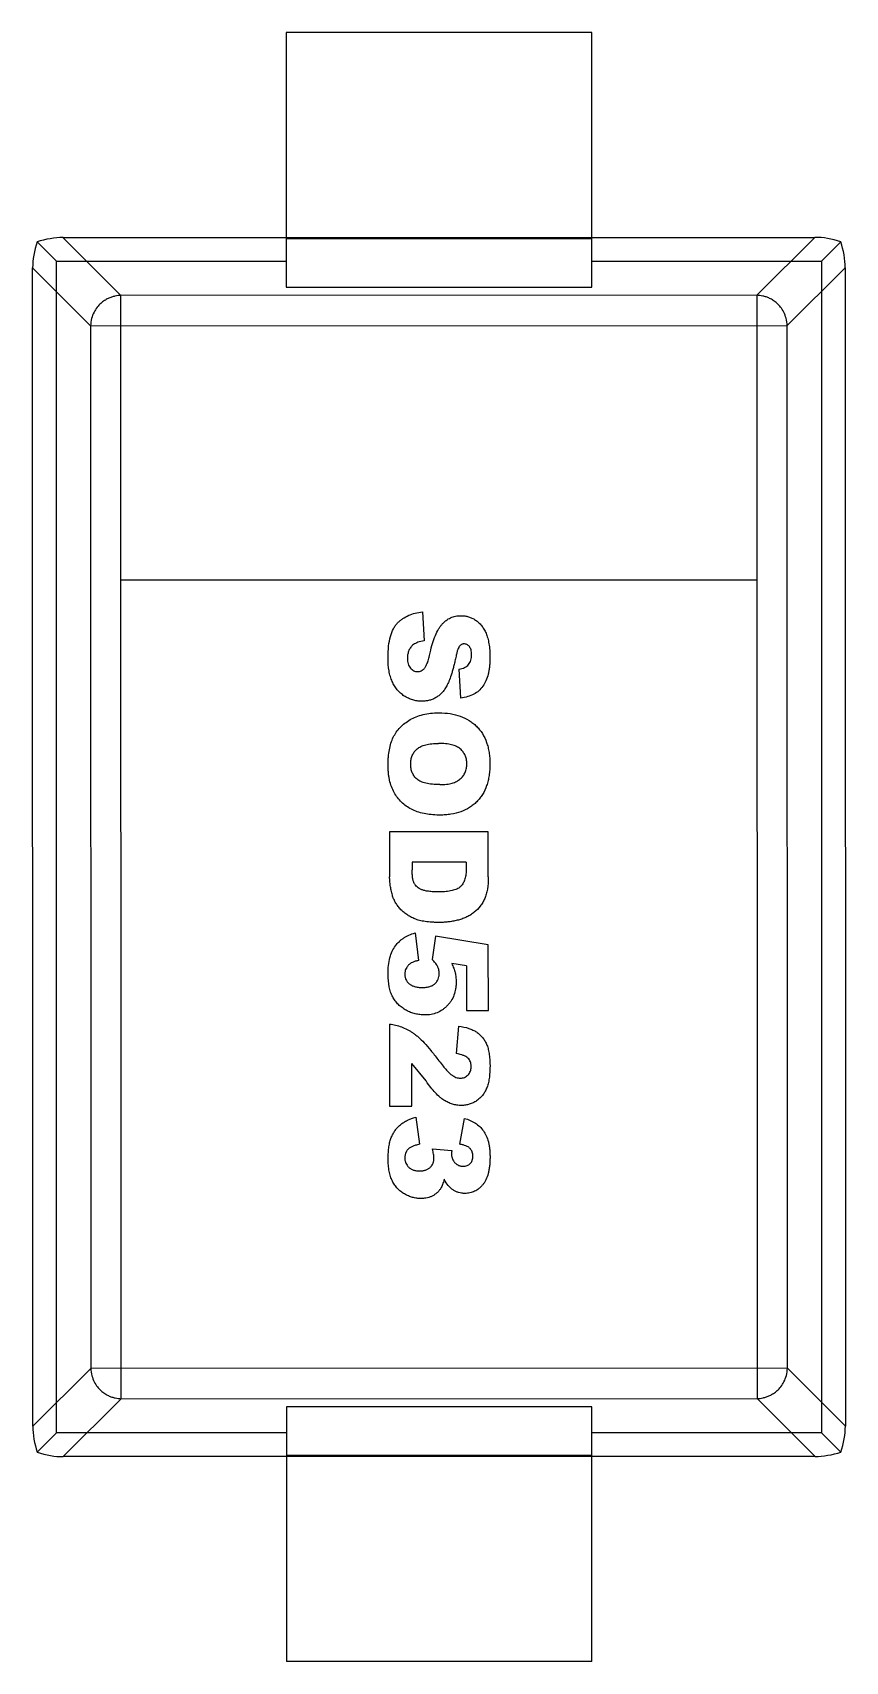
# Model space of a CAD drawing. Header units: inches. Extents: x -29 to 164, y -51 to 83.
# Drawn here: x 43.845 to 44.643, y 17.355 to 18.955 of the extents above; entities that cross this region are included whole.
import ezdxf

# ---------------------------------------------------------------- set-up
doc = ezdxf.new("R2010")
doc.units = ezdxf.units.IN
doc.header["$LTSCALE"] = 1.21
doc.header["$MEASUREMENT"] = 0
doc.layers.get('0').update_dxf_attribs({"linetype": 'CONTINUOUS'})

msp = doc.modelspace()

# ---------------------------------------------------------------- linework, layer by layer
at = {"color": 6, "linetype": 'Continuous'}
for p, q in [((44.3939, 18.9553), (44.0939, 18.9552)), ((44.0939, 18.9552), (44.0939, 18.7052)), ((44.3939, 18.7053), (44.3939, 18.9553)), ((43.8749, 18.7539), (44.6129, 18.7541)), ((43.9319, 18.697), (43.8749, 18.7539)), ((44.3939, 18.7528), (44.0939, 18.7528)), ((44.6129, 18.7541), (44.556, 18.6972)), ((43.8495, 18.7496), (43.8685, 18.7306)), ((44.6383, 18.7498), (44.6194, 18.7308)), ((43.8451, 18.7242), (43.9021, 18.6672)), ((43.8454, 17.5862), (43.8451, 18.7242)), ((43.8685, 18.7306), (44.0939, 18.7307)), ((43.8687, 17.5797), (43.8685, 18.7306)), ((44.3939, 18.7307), (44.6194, 18.7308)), ((44.5858, 18.6674), (44.6427, 18.7243)), ((44.6194, 18.7308), (44.6196, 17.5799)), ((44.6427, 18.7243), (44.6429, 17.5863)), ((44.0939, 18.7052), (44.3939, 18.7053)), ((44.556, 18.6972), (43.9319, 18.697)), ((43.9321, 17.6431), (43.9319, 18.697)), ((44.556, 18.6972), (44.5562, 17.6432)), ((43.9021, 18.6672), (44.5858, 18.6674)), ((43.9021, 18.6672), (43.9023, 17.6431)), ((44.586, 17.6433), (44.5858, 18.6674)), ((44.556, 18.4174), (43.9319, 18.4173)), ((44.2277, 18.3862), (44.2294, 18.3577)), ((44.2635, 18.3298), (44.2652, 18.3016)), ((44.2924, 18.1703), (44.1956, 18.1702)), ((44.1956, 18.1702), (44.1956, 18.1258)), ((44.2924, 18.1258), (44.2924, 18.1703)), ((44.2707, 18.1402), (44.2177, 18.1402)), ((44.2177, 18.1402), (44.2177, 18.1329)), ((44.2208, 18.0709), (44.2238, 18.0436)), ((44.2406, 18.0675), (44.2373, 18.0446)), ((44.2924, 18.0591), (44.2406, 18.0675)), ((44.2925, 17.9948), (44.2924, 18.0591)), ((44.2711, 18.0385), (44.2566, 18.0407)), ((44.2711, 18.0385), (44.2711, 17.9948)), ((44.2711, 17.9948), (44.2925, 17.9948)), ((44.1956, 17.9813), (44.1956, 17.9006)), ((44.2631, 17.9793), (44.2609, 17.9523)), ((44.2175, 17.9007), (44.2175, 17.9427)), ((44.2313, 17.9254), (44.2175, 17.9427)), ((44.1956, 17.9006), (44.2175, 17.9007)), ((44.2212, 17.89), (44.2248, 17.8632)), ((44.2645, 17.8632), (44.269, 17.8886)), ((44.2375, 17.8586), (44.2567, 17.8572)), ((43.9023, 17.6431), (43.8454, 17.5862)), ((44.586, 17.6433), (43.9023, 17.6431)), ((43.9321, 17.6133), (43.9321, 17.6431)), ((44.5562, 17.6432), (44.5562, 17.6135)), ((44.6429, 17.5863), (44.586, 17.6433)), ((43.8752, 17.5564), (43.9321, 17.6133)), ((43.9321, 17.6133), (44.5562, 17.6135)), ((44.3942, 17.6053), (44.0942, 17.6052)), ((44.0942, 17.6052), (44.0942, 17.3552)), ((44.3942, 17.3553), (44.3942, 17.6053)), ((44.5562, 17.6135), (44.6132, 17.5566)), ((43.8497, 17.5607), (43.8687, 17.5797)), ((44.0942, 17.5798), (43.8687, 17.5797)), ((44.6196, 17.5799), (44.3942, 17.5798)), ((44.6196, 17.5799), (44.6386, 17.5609)), ((44.6132, 17.5566), (43.8752, 17.5564)), ((44.0942, 17.5577), (44.3942, 17.5577)), ((44.3942, 17.3553), (44.0942, 17.3552))]:
    msp.add_line(p, q, dxfattribs=at)
for centre, major_axis, start_param, end_param in [((43.8603, 18.7388), (0.0335, 0.0078), 1.029162, 1.807134), ((44.6276, 18.739), (0.0335, -0.0078), 1.334459, 2.11243), ((43.8603, 18.7388), (0.0078, 0.0335), 1.334459, 2.11243), ((44.6276, 18.739), (-0.0078, 0.0335), -2.11243, -1.334458), ((43.8605, 17.5715), (-0.0078, 0.0335), 1.029162, 1.807134), ((44.6278, 17.5717), (0.0078, 0.0335), -1.807134, -1.029162), ((43.8605, 17.5715), (0.0335, -0.0078), -1.807134, -1.029162), ((44.6278, 17.5717), (0.0335, 0.0078), -2.11243, -1.334459)]:
    msp.add_ellipse(centre, major_axis=major_axis, ratio=0.387063, start_param=start_param, end_param=end_param, dxfattribs=at)
for points, knots in [([(43.9319, 18.697), (43.9309, 18.697), (43.9289, 18.6969), (43.9258, 18.6964), (43.9226, 18.6955), (43.9191, 18.6941), (43.9155, 18.692), (43.9119, 18.6892), (43.9083, 18.6854), (43.9051, 18.6804), (43.9028, 18.6743), (43.9021, 18.6697), (43.9021, 18.6672)], [0, 0, 0, 0, 0.061777, 0.12816, 0.200115, 0.279309, 0.36755, 0.4665, 0.577707, 0.702744, 0.843032, 1, 1, 1, 1]), ([(44.5858, 18.6674), (44.5857, 18.6698), (44.5851, 18.6744), (44.5827, 18.6806), (44.5795, 18.6855), (44.576, 18.6893), (44.5723, 18.6922), (44.5687, 18.6942), (44.5653, 18.6956), (44.562, 18.6965), (44.5589, 18.697), (44.5569, 18.6971), (44.556, 18.6972)], [0, 0, 0, 0, 0.156967, 0.297255, 0.422292, 0.533499, 0.632449, 0.720691, 0.799885, 0.871841, 0.938224, 1, 1, 1, 1]), ([(44.194, 18.3412), (44.194, 18.3453), (44.1944, 18.3529), (44.1962, 18.3624), (44.1986, 18.3687), (44.2012, 18.3729), (44.2034, 18.3755), (44.2059, 18.3777), (44.2094, 18.3803), (44.2142, 18.383), (44.2206, 18.3852), (44.2252, 18.3859), (44.2277, 18.3862)], [0, 0, 0, 0, 0.124682, 0.249364, 0.374046, 0.436387, 0.498728, 0.561387, 0.624046, 0.749364, 0.874682, 1, 1, 1, 1]), ([(44.2354, 18.3461), (44.2368, 18.3526), (44.2394, 18.361), (44.243, 18.3684), (44.2453, 18.3719), (44.2471, 18.3742), (44.249, 18.3761), (44.2516, 18.3784), (44.2553, 18.3806), (44.2594, 18.3819), (44.2629, 18.3824), (44.2654, 18.3825), (44.2676, 18.3824), (44.27, 18.3822), (44.273, 18.3815), (44.2764, 18.3802), (44.2798, 18.3783), (44.2829, 18.3758), (44.2857, 18.3729), (44.2882, 18.3693), (44.2903, 18.3653), (44.2919, 18.3606), (44.2929, 18.356), (44.2935, 18.3519), (44.2938, 18.3486), (44.2939, 18.3457), (44.294, 18.3433), (44.294, 18.3413), (44.294, 18.3392), (44.2939, 18.3362), (44.2936, 18.3327), (44.2931, 18.3287), (44.2921, 18.3238), (44.2903, 18.3184), (44.2873, 18.313), (44.2833, 18.3086), (44.2767, 18.3041), (44.2702, 18.3022), (44.2652, 18.3016)], [0, 0, 0, 0, 0.089316, 0.133974, 0.156303, 0.178632, 0.200834, 0.223036, 0.267439, 0.311843, 0.334045, 0.356247, 0.370858, 0.38547, 0.414693, 0.443916, 0.473139, 0.502463, 0.531787, 0.561111, 0.590435, 0.620035, 0.649636, 0.664436, 0.679236, 0.694036, 0.701436, 0.708836, 0.717944, 0.727052, 0.745268, 0.763483, 0.781699, 0.81813, 0.854562, 0.890921, 0.927281, 1, 1, 1, 1]), ([(44.2635, 18.3298), (44.2657, 18.3302), (44.2695, 18.3313), (44.2727, 18.3338), (44.2744, 18.3364), (44.2754, 18.3387), (44.2758, 18.3409), (44.276, 18.3428), (44.276, 18.3443), (44.276, 18.3456), (44.2759, 18.3472), (44.2755, 18.349), (44.2748, 18.3507), (44.2739, 18.3522), (44.2727, 18.3533), (44.2714, 18.3542), (44.27, 18.3547), (44.2686, 18.3548), (44.2673, 18.3547), (44.2662, 18.3543), (44.2654, 18.3537), (44.2648, 18.3532), (44.2643, 18.3527), (44.2638, 18.3521), (44.2632, 18.351), (44.2625, 18.3492), (44.2617, 18.3469), (44.2612, 18.3446), (44.2607, 18.3425), (44.2602, 18.3402), (44.2595, 18.3371), (44.2587, 18.3335), (44.2576, 18.3295), (44.2562, 18.3246), (44.2547, 18.3204), (44.2533, 18.3169), (44.2522, 18.3146), (44.2511, 18.3126), (44.2495, 18.31), (44.2474, 18.3072), (44.2446, 18.3044), (44.2415, 18.3022), (44.2382, 18.3005), (44.2347, 18.2993), (44.231, 18.2986), (44.2277, 18.2984), (44.2248, 18.2985), (44.2218, 18.2988), (44.2182, 18.2996), (44.214, 18.3012), (44.2099, 18.3035), (44.2062, 18.3063), (44.203, 18.3096), (44.2002, 18.3135), (44.198, 18.3178), (44.1962, 18.3227), (44.1945, 18.3301), (44.194, 18.3365), (44.194, 18.3412)], [0, 0, 0, 0, 0.034159, 0.068318, 0.085397, 0.102476, 0.119556, 0.128095, 0.136635, 0.14373, 0.150824, 0.165013, 0.179202, 0.193391, 0.20758, 0.221769, 0.235958, 0.250147, 0.260467, 0.270786, 0.281105, 0.286265, 0.291425, 0.296566, 0.301707, 0.31199, 0.322273, 0.327414, 0.332555, 0.338931, 0.345307, 0.358059, 0.370811, 0.383562, 0.409066, 0.421818, 0.43457, 0.447437, 0.460304, 0.486039, 0.511774, 0.537509, 0.562961, 0.588412, 0.613864, 0.639316, 0.654214, 0.669113, 0.69891, 0.728707, 0.758504, 0.788559, 0.818613, 0.848668, 0.878723, 0.909042, 0.939361, 1, 1, 1, 1]), ([(44.2294, 18.3577), (44.2271, 18.3574), (44.2241, 18.3567), (44.2209, 18.3553), (44.2184, 18.3538), (44.2162, 18.3515), (44.2144, 18.3485), (44.2135, 18.3455), (44.2131, 18.3429), (44.213, 18.341), (44.2131, 18.3392), (44.2133, 18.3373), (44.2137, 18.3351), (44.2147, 18.3328), (44.216, 18.3309), (44.2176, 18.3294), (44.2192, 18.3283), (44.221, 18.3277), (44.223, 18.3275), (44.2249, 18.3277), (44.2266, 18.3283), (44.228, 18.3291), (44.229, 18.33), (44.2298, 18.3308), (44.2305, 18.3317), (44.2314, 18.3333), (44.2326, 18.336), (44.234, 18.3404), (44.2349, 18.3441), (44.2354, 18.3461)], [0, 0, 0, 0, 0.068143, 0.102214, 0.136286, 0.192542, 0.248798, 0.305055, 0.333183, 0.361311, 0.38217, 0.403029, 0.444747, 0.486465, 0.528184, 0.569236, 0.610289, 0.651342, 0.692395, 0.731445, 0.770495, 0.809545, 0.82907, 0.848595, 0.867521, 0.886446, 0.924298, 0.962149, 1, 1, 1, 1]), ([(44.2707, 18.1402), (44.2707, 18.139), (44.2707, 18.1371), (44.2707, 18.1347), (44.2707, 18.1324), (44.2706, 18.13), (44.2702, 18.1265), (44.2693, 18.1227), (44.2678, 18.1195), (44.2663, 18.1174), (44.265, 18.1161), (44.2634, 18.1149), (44.2609, 18.1136), (44.2578, 18.1125), (44.2541, 18.1118), (44.251, 18.1114), (44.2482, 18.1112), (44.2458, 18.1112), (44.244, 18.1112), (44.2424, 18.1112), (44.2406, 18.1112), (44.2384, 18.1113), (44.236, 18.1114), (44.233, 18.1118), (44.2305, 18.1122), (44.2284, 18.1128), (44.227, 18.1133), (44.2258, 18.1139), (44.2242, 18.1148), (44.2226, 18.116), (44.2212, 18.1174), (44.2203, 18.1186), (44.2197, 18.1196), (44.2192, 18.1206), (44.2187, 18.1223), (44.2181, 18.1248), (44.2178, 18.1285), (44.2177, 18.1314), (44.2177, 18.1329)], [0, 0, 0, 0, 0.034117, 0.051176, 0.068234, 0.095159, 0.122084, 0.175933, 0.229783, 0.256708, 0.283633, 0.310557, 0.337482, 0.391332, 0.418256, 0.445181, 0.472106, 0.485568, 0.499031, 0.509276, 0.519521, 0.54001, 0.5605, 0.58099, 0.62197, 0.64246, 0.66295, 0.683908, 0.704866, 0.746782, 0.788698, 0.809656, 0.830614, 0.851788, 0.872961, 0.915307, 0.957654, 1, 1, 1, 1]), ([(44.2924, 18.1258), (44.2924, 18.1214), (44.292, 18.1155), (44.2905, 18.1088), (44.289, 18.1045), (44.287, 18.1006), (44.2838, 18.0959), (44.2798, 18.0919), (44.2752, 18.0886), (44.2715, 18.0865), (44.2674, 18.0848), (44.2631, 18.0835), (44.2586, 18.0824), (44.254, 18.0817), (44.2501, 18.0813), (44.2468, 18.0812), (44.2439, 18.0811), (44.2406, 18.0812), (44.2358, 18.0814), (44.2304, 18.0819), (44.2258, 18.0829), (44.2225, 18.0838), (44.2202, 18.0847), (44.2182, 18.0856), (44.2155, 18.087), (44.2123, 18.0888), (44.2089, 18.0914), (44.2059, 18.0944), (44.2032, 18.0977), (44.2011, 18.101), (44.1997, 18.1038), (44.1988, 18.1061), (44.1982, 18.1082), (44.1976, 18.1104), (44.1969, 18.1135), (44.1962, 18.1173), (44.1957, 18.1217), (44.1956, 18.1244), (44.1956, 18.1258)], [0, 0, 0, 0, 0.044753, 0.067129, 0.089506, 0.111754, 0.134001, 0.178497, 0.20114, 0.223784, 0.246427, 0.269071, 0.291945, 0.31482, 0.337695, 0.349132, 0.36057, 0.378623, 0.396676, 0.432782, 0.468888, 0.486942, 0.504995, 0.523222, 0.54145, 0.577904, 0.614359, 0.650814, 0.687548, 0.724282, 0.761016, 0.779383, 0.79775, 0.823032, 0.848313, 0.898875, 0.949438, 1, 1, 1, 1]), ([(44.1941, 18.03), (44.1941, 18.0332), (44.1943, 18.0392), (44.1957, 18.0467), (44.198, 18.053), (44.2011, 18.0583), (44.2044, 18.0619), (44.2072, 18.0644), (44.2094, 18.0659), (44.2118, 18.0674), (44.2154, 18.0691), (44.2185, 18.0702), (44.2208, 18.0709)], [0, 0, 0, 0, 0.126274, 0.252548, 0.378822, 0.505096, 0.629738, 0.692059, 0.75438, 0.815785, 0.87719, 1, 1, 1, 1]), ([(44.2566, 18.0407), (44.2573, 18.0392), (44.2586, 18.0362), (44.2599, 18.0317), (44.2606, 18.0281), (44.2608, 18.0252), (44.2609, 18.0225), (44.2608, 18.0194), (44.2602, 18.0149), (44.2589, 18.0097), (44.2566, 18.005), (44.2542, 18.0016), (44.2521, 17.9993), (44.2498, 17.9971), (44.2466, 17.9947), (44.2422, 17.9923), (44.2373, 17.9909), (44.2332, 17.9903), (44.2302, 17.9902), (44.2276, 17.9903), (44.2245, 17.9906), (44.2207, 17.9913), (44.2169, 17.9925), (44.214, 17.9937), (44.2118, 17.9948), (44.2097, 17.9961), (44.2071, 17.9979), (44.2041, 18.0004), (44.2011, 18.004), (44.1985, 18.008), (44.1965, 18.0126), (44.1946, 18.0195), (44.1941, 18.0256), (44.1941, 18.03)], [0, 0, 0, 0, 0.031, 0.062001, 0.093651, 0.109476, 0.125301, 0.151853, 0.178404, 0.231506, 0.284608, 0.31116, 0.337711, 0.364262, 0.390813, 0.443915, 0.497018, 0.523569, 0.55012, 0.568783, 0.587445, 0.624771, 0.662097, 0.680759, 0.699422, 0.718335, 0.737248, 0.775073, 0.812899, 0.850725, 0.888043, 0.925362, 1, 1, 1, 1]), ([(44.2238, 18.0436), (44.2227, 18.0435), (44.2207, 18.043), (44.218, 18.042), (44.2161, 18.0409), (44.2147, 18.0399), (44.2138, 18.039), (44.213, 18.038), (44.2121, 18.0367), (44.2112, 18.035), (44.2107, 18.0331), (44.2105, 18.0315), (44.2104, 18.0302), (44.2105, 18.0289), (44.2107, 18.0276), (44.211, 18.0263), (44.2116, 18.0247), (44.2125, 18.0232), (44.2137, 18.0219), (44.2147, 18.0209), (44.2158, 18.0201), (44.2175, 18.0191), (44.2194, 18.0183), (44.2217, 18.0178), (44.2235, 18.0175), (44.2251, 18.0173), (44.2264, 18.0173), (44.2275, 18.0173), (44.2286, 18.0173), (44.2299, 18.0173), (44.2316, 18.0175), (44.2334, 18.0178), (44.2356, 18.0183), (44.2375, 18.0191), (44.2391, 18.0201), (44.2402, 18.021), (44.2412, 18.022), (44.2423, 18.0234), (44.2433, 18.0253), (44.244, 18.0275), (44.2442, 18.0294), (44.2443, 18.0308), (44.2442, 18.0319), (44.2441, 18.0332), (44.2438, 18.0348), (44.2433, 18.0364), (44.2428, 18.0376), (44.2424, 18.0385), (44.2419, 18.0392), (44.2413, 18.0402), (44.24, 18.0419), (44.2385, 18.0435), (44.2373, 18.0446)], [0, 0, 0, 0, 0.031603, 0.063205, 0.094808, 0.11061, 0.126411, 0.14242, 0.158428, 0.190445, 0.222462, 0.238471, 0.25448, 0.272643, 0.290807, 0.30897, 0.327134, 0.363461, 0.381625, 0.399788, 0.417952, 0.436115, 0.472442, 0.490606, 0.50877, 0.526933, 0.536015, 0.545097, 0.554179, 0.56326, 0.581424, 0.599588, 0.617751, 0.654078, 0.672242, 0.690405, 0.708569, 0.726733, 0.76306, 0.799387, 0.81755, 0.835714, 0.84735, 0.858986, 0.882258, 0.90553, 0.917166, 0.928802, 0.937702, 0.946602, 0.964401, 1, 1, 1, 1]), ([(44.1956, 17.9813), (44.1976, 17.9811), (44.2015, 17.9804), (44.2072, 17.9787), (44.2118, 17.9766), (44.2154, 17.9746), (44.218, 17.973), (44.2207, 17.9711), (44.2245, 17.9679), (44.2295, 17.9631), (44.2359, 17.9557), (44.2405, 17.9498), (44.2429, 17.9466)], [0, 0, 0, 0, 0.125, 0.25, 0.375, 0.4375, 0.5, 0.5625, 0.625, 0.75, 0.875, 1, 1, 1, 1]), ([(44.2631, 17.9793), (44.2669, 17.9788), (44.2719, 17.9777), (44.2774, 17.9755), (44.2809, 17.9736), (44.2839, 17.9713), (44.2866, 17.9685), (44.2884, 17.9658), (44.2898, 17.9635), (44.2907, 17.9616), (44.2915, 17.9596), (44.2924, 17.9567), (44.2931, 17.9534), (44.2936, 17.9497), (44.2939, 17.9468), (44.294, 17.9442), (44.2941, 17.942), (44.2941, 17.9403), (44.2941, 17.9386), (44.294, 17.9363), (44.2939, 17.9336), (44.2936, 17.9306), (44.2932, 17.9268), (44.2923, 17.9225), (44.2911, 17.9189), (44.29, 17.9163), (44.2887, 17.9139), (44.2868, 17.9112), (44.2841, 17.9083), (44.2809, 17.9058), (44.2775, 17.9038), (44.2738, 17.9024), (44.27, 17.9016), (44.2658, 17.9013), (44.2615, 17.9016), (44.2572, 17.9025), (44.2537, 17.9039), (44.251, 17.9053), (44.2489, 17.9065), (44.2469, 17.9079), (44.2441, 17.9102), (44.2405, 17.9136), (44.236, 17.9189), (44.2329, 17.9231), (44.2313, 17.9254)], [0, 0, 0, 0, 0.060014, 0.090021, 0.120028, 0.149921, 0.179814, 0.209708, 0.224654, 0.239601, 0.254633, 0.269665, 0.299728, 0.31476, 0.329792, 0.344824, 0.35234, 0.359856, 0.367748, 0.37564, 0.391423, 0.407207, 0.42299, 0.454557, 0.486124, 0.501675, 0.517227, 0.548329, 0.579431, 0.610534, 0.641636, 0.672738, 0.703841, 0.734943, 0.768215, 0.801487, 0.83476, 0.851396, 0.868032, 0.884528, 0.901024, 0.934016, 0.967008, 1, 1, 1, 1]), ([(44.2429, 17.9466), (44.2444, 17.9446), (44.2471, 17.941), (44.2507, 17.9367), (44.2533, 17.934), (44.2551, 17.9324), (44.2563, 17.9314), (44.2574, 17.9307), (44.2589, 17.9298), (44.2607, 17.9289), (44.2629, 17.9283), (44.265, 17.9281), (44.2671, 17.9283), (44.2691, 17.9289), (44.2709, 17.9299), (44.2726, 17.9314), (44.274, 17.9331), (44.2749, 17.935), (44.2754, 17.9368), (44.2756, 17.9384), (44.2757, 17.9396), (44.2756, 17.9408), (44.2754, 17.9424), (44.2749, 17.9443), (44.2739, 17.9462), (44.2725, 17.9479), (44.2705, 17.9494), (44.2671, 17.951), (44.2636, 17.9519), (44.2609, 17.9523)], [0, 0, 0, 0, 0.039267, 0.078533, 0.1178, 0.137433, 0.157067, 0.1767, 0.196333, 0.2356, 0.274866, 0.314133, 0.355226, 0.396319, 0.437412, 0.478505, 0.520862, 0.563219, 0.605576, 0.626755, 0.647933, 0.669942, 0.691951, 0.73597, 0.779988, 0.824006, 0.868004, 0.912003, 1, 1, 1, 1]), ([(44.2491, 17.8288), (44.2486, 17.8269), (44.2478, 17.8244), (44.2467, 17.8217), (44.2459, 17.8202), (44.2451, 17.8189), (44.244, 17.8175), (44.2425, 17.8158), (44.2403, 17.8141), (44.238, 17.8126), (44.2355, 17.8114), (44.2327, 17.8106), (44.2302, 17.8102), (44.2281, 17.81), (44.2263, 17.81), (44.2243, 17.81), (44.2215, 17.8103), (44.2181, 17.811), (44.2148, 17.8121), (44.2122, 17.8133), (44.2102, 17.8144), (44.2083, 17.8155), (44.2059, 17.8172), (44.2033, 17.8197), (44.2005, 17.8231), (44.1982, 17.827), (44.1964, 17.8315), (44.1953, 17.8358), (44.1947, 17.8396), (44.1943, 17.8426), (44.1942, 17.8452), (44.1941, 17.8474), (44.1941, 17.849), (44.1941, 17.8507), (44.1942, 17.8528), (44.1943, 17.8553), (44.1945, 17.8582), (44.195, 17.8617), (44.1958, 17.8658), (44.1969, 17.8693), (44.198, 17.8717), (44.1992, 17.8741), (44.2009, 17.8769), (44.2033, 17.8798), (44.2061, 17.8825), (44.2093, 17.8848), (44.2141, 17.8875), (44.2182, 17.8891), (44.2212, 17.89)], [0, 0, 0, 0, 0.030891, 0.046337, 0.061782, 0.074265, 0.086747, 0.111713, 0.136678, 0.161643, 0.186608, 0.211574, 0.236539, 0.249021, 0.261504, 0.277018, 0.292532, 0.32356, 0.354589, 0.370103, 0.385617, 0.401214, 0.416811, 0.448005, 0.479199, 0.510393, 0.541732, 0.573071, 0.58874, 0.60441, 0.620079, 0.627914, 0.635749, 0.64336, 0.650971, 0.666193, 0.681414, 0.696636, 0.72708, 0.757524, 0.772678, 0.787833, 0.818143, 0.848452, 0.878762, 0.909071, 0.939381, 1, 1, 1, 1]), ([(44.269, 17.8886), (44.2731, 17.8876), (44.2784, 17.8852), (44.2841, 17.8807), (44.2877, 17.8766), (44.2906, 17.8716), (44.2923, 17.8667), (44.2932, 17.8623), (44.2937, 17.8587), (44.294, 17.8556), (44.2941, 17.8529), (44.2941, 17.8508), (44.2941, 17.8485), (44.294, 17.8455), (44.2937, 17.842), (44.2931, 17.8381), (44.2921, 17.8333), (44.2906, 17.8292), (44.2887, 17.8257), (44.287, 17.8234), (44.2852, 17.8214), (44.2826, 17.8191), (44.2791, 17.8169), (44.2752, 17.8156), (44.2719, 17.8151), (44.2697, 17.8149), (44.2677, 17.815), (44.2657, 17.8152), (44.2633, 17.8158), (44.2605, 17.8168), (44.257, 17.8188), (44.2531, 17.8224), (44.2503, 17.8264), (44.2491, 17.8288)], [0, 0, 0, 0, 0.088377, 0.132566, 0.176754, 0.220943, 0.265131, 0.287226, 0.30932, 0.331414, 0.342461, 0.353508, 0.366097, 0.378686, 0.403863, 0.42904, 0.454217, 0.504572, 0.529749, 0.554926, 0.580273, 0.60562, 0.656314, 0.707008, 0.732355, 0.757702, 0.77268, 0.787658, 0.817613, 0.847569, 0.877524, 0.938762, 1, 1, 1, 1]), ([(44.2248, 17.8632), (44.2234, 17.8629), (44.2209, 17.8623), (44.2178, 17.8612), (44.2157, 17.86), (44.2144, 17.859), (44.2135, 17.8582), (44.2128, 17.8573), (44.212, 17.8561), (44.2112, 17.8544), (44.2107, 17.8526), (44.2105, 17.851), (44.2104, 17.8497), (44.2105, 17.8483), (44.2107, 17.8471), (44.211, 17.8459), (44.2116, 17.8443), (44.2124, 17.8429), (44.2134, 17.8415), (44.2144, 17.8406), (44.2154, 17.8397), (44.2169, 17.8388), (44.2185, 17.838), (44.2204, 17.8375), (44.2218, 17.8372), (44.2231, 17.8371), (44.2242, 17.837), (44.225, 17.837), (44.2258, 17.837), (44.2269, 17.8371), (44.2281, 17.8372), (44.2296, 17.8375), (44.2314, 17.838), (44.233, 17.8387), (44.2344, 17.8396), (44.2354, 17.8405), (44.2363, 17.8414), (44.2373, 17.8427), (44.2381, 17.8441), (44.2386, 17.8458), (44.2389, 17.8471), (44.239, 17.8482), (44.2391, 17.8492), (44.2391, 17.8499), (44.2391, 17.8507), (44.239, 17.8519), (44.2387, 17.8536), (44.2382, 17.8559), (44.2378, 17.8577), (44.2375, 17.8586)], [0, 0, 0, 0, 0.037924, 0.075847, 0.113771, 0.132732, 0.151694, 0.170361, 0.189027, 0.226361, 0.263694, 0.282361, 0.301027, 0.320385, 0.339744, 0.359102, 0.37846, 0.417176, 0.436534, 0.455892, 0.475014, 0.494137, 0.532382, 0.551505, 0.570628, 0.58975, 0.599311, 0.608873, 0.618575, 0.628277, 0.64768, 0.667084, 0.686488, 0.725296, 0.7447, 0.764104, 0.783239, 0.802374, 0.840644, 0.85978, 0.878915, 0.89805, 0.907618, 0.917185, 0.927537, 0.937889, 0.958593, 0.979296, 1, 1, 1, 1]), ([(44.2567, 17.8572), (44.2566, 17.8569), (44.2565, 17.8562), (44.2564, 17.8552), (44.2564, 17.8546), (44.2563, 17.8541), (44.2563, 17.8536), (44.2564, 17.8531), (44.2564, 17.8523), (44.2565, 17.8512), (44.2568, 17.8501), (44.2573, 17.8486), (44.258, 17.8472), (44.2589, 17.8459), (44.2597, 17.845), (44.2605, 17.8442), (44.2614, 17.8435), (44.2624, 17.8429), (44.2633, 17.8424), (44.2644, 17.8421), (44.2654, 17.8418), (44.2665, 17.8416), (44.2676, 17.8416), (44.2687, 17.8416), (44.27, 17.8418), (44.2716, 17.8422), (44.273, 17.8429), (44.274, 17.8436), (44.2747, 17.8442), (44.2753, 17.8449), (44.276, 17.8459), (44.2765, 17.847), (44.2769, 17.8483), (44.2771, 17.8493), (44.2772, 17.8501), (44.2773, 17.8509), (44.2773, 17.8514), (44.2773, 17.852), (44.2772, 17.8528), (44.2771, 17.8537), (44.2769, 17.8548), (44.2765, 17.8561), (44.2759, 17.8573), (44.2751, 17.8584), (44.2745, 17.8592), (44.2737, 17.8599), (44.2725, 17.8608), (44.2706, 17.8617), (44.2679, 17.8626), (44.2657, 17.863), (44.2645, 17.8632)], [0, 0, 0, 0, 0.009983, 0.019966, 0.029949, 0.03494, 0.039931, 0.050298, 0.060665, 0.081399, 0.102132, 0.122866, 0.164333, 0.185067, 0.205801, 0.226246, 0.246692, 0.267138, 0.287584, 0.308029, 0.328475, 0.348921, 0.369367, 0.388943, 0.408518, 0.44767, 0.486821, 0.506397, 0.525973, 0.545186, 0.5644, 0.602827, 0.62204, 0.641254, 0.660467, 0.670074, 0.679681, 0.689696, 0.699712, 0.719743, 0.739774, 0.759805, 0.799867, 0.819898, 0.839929, 0.859938, 0.879947, 0.919965, 0.959982, 1, 1, 1, 1]), ([(43.9023, 17.6431), (43.9023, 17.6407), (43.903, 17.6361), (43.9054, 17.6299), (43.9085, 17.625), (43.9121, 17.6212), (43.9158, 17.6183), (43.9194, 17.6163), (43.9228, 17.6149), (43.9261, 17.614), (43.9291, 17.6135), (43.9311, 17.6134), (43.9321, 17.6133)], [0, 0, 0, 0, 0.156967, 0.297255, 0.422292, 0.533499, 0.632449, 0.720691, 0.799885, 0.871841, 0.938224, 1, 1, 1, 1]), ([(44.5562, 17.6135), (44.5572, 17.6135), (44.5592, 17.6136), (44.5622, 17.6141), (44.5655, 17.615), (44.5689, 17.6164), (44.5725, 17.6185), (44.5762, 17.6213), (44.5798, 17.6251), (44.5829, 17.6301), (44.5853, 17.6362), (44.586, 17.6408), (44.586, 17.6433)], [0, 0, 0, 0, 0.061777, 0.12816, 0.200115, 0.279309, 0.36755, 0.4665, 0.577707, 0.702744, 0.843032, 1, 1, 1, 1])]:
    msp.add_open_spline(points, degree=3, knots=knots, dxfattribs=at)
at = {"color": 7, "linetype": 'Continuous'}
for points, knots in [([(44.2437, 18.1866), (44.2385, 18.1867), (44.2311, 18.1874), (44.2226, 18.1897), (44.2168, 18.1922), (44.2117, 18.1954), (44.2072, 18.1992), (44.2032, 18.2036), (44.1999, 18.2087), (44.1973, 18.2145), (44.1957, 18.2198), (44.1948, 18.2244), (44.1944, 18.228), (44.1941, 18.2318), (44.194, 18.2358), (44.1941, 18.2398), (44.1944, 18.2449), (44.1952, 18.2509), (44.1968, 18.2574), (44.199, 18.2631), (44.202, 18.2681), (44.2058, 18.2728), (44.2103, 18.2768), (44.2156, 18.2805), (44.2215, 18.2834), (44.2283, 18.2855), (44.2357, 18.2868), (44.2411, 18.2871), (44.2439, 18.2871)], [0, 0, 0, 0, 0.077908, 0.11966, 0.161411, 0.20284, 0.244269, 0.285699, 0.327128, 0.368557, 0.409986, 0.430701, 0.451415, 0.47213, 0.492845, 0.513931, 0.535018, 0.577191, 0.619365, 0.661538, 0.703712, 0.745885, 0.788059, 0.830232, 0.872674, 0.915116, 0.957558, 1, 1, 1, 1]), ([(44.2439, 18.2871), (44.2479, 18.2871), (44.2553, 18.2865), (44.2652, 18.284), (44.2723, 18.2806), (44.2774, 18.277), (44.2809, 18.2739), (44.284, 18.2705), (44.2876, 18.2654), (44.2903, 18.2597), (44.2922, 18.2533), (44.2933, 18.2482), (44.2938, 18.2437), (44.294, 18.2399), (44.294, 18.237), (44.294, 18.234), (44.2938, 18.2302), (44.2933, 18.2255), (44.2923, 18.2204), (44.2904, 18.2139), (44.2877, 18.2081), (44.2842, 18.2031), (44.2811, 18.1996), (44.2777, 18.1965), (44.2727, 18.193), (44.2657, 18.1896), (44.2576, 18.1876), (44.2505, 18.1867), (44.2464, 18.1866), (44.2441, 18.1866), (44.2437, 18.1866)], [0, 0, 0, 0, 0.06129, 0.122581, 0.183871, 0.214517, 0.245162, 0.275806, 0.306451, 0.367739, 0.398384, 0.429028, 0.459673, 0.474995, 0.490317, 0.506016, 0.521715, 0.553113, 0.584511, 0.615909, 0.678705, 0.710103, 0.741501, 0.773132, 0.804764, 0.868026, 0.931289, 0.962921, 0.994552, 1, 1, 1, 1]), ([(44.245, 18.2166), (44.2423, 18.2166), (44.2373, 18.2168), (44.231, 18.2178), (44.2269, 18.2192), (44.2242, 18.2206), (44.2225, 18.2218), (44.221, 18.2232), (44.2198, 18.2248), (44.2187, 18.2264), (44.2178, 18.2282), (44.2171, 18.2301), (44.2166, 18.2322), (44.2164, 18.2341), (44.2163, 18.2356), (44.2162, 18.2368), (44.2163, 18.238), (44.2164, 18.2395), (44.2166, 18.2413), (44.2171, 18.2433), (44.218, 18.2459), (44.2193, 18.2482), (44.2211, 18.2502), (44.2226, 18.2516), (44.2243, 18.2529), (44.227, 18.2544), (44.231, 18.2558), (44.2367, 18.2568), (44.2413, 18.257), (44.2437, 18.257)], [0, 0, 0, 0, 0.063336, 0.126675, 0.190013, 0.221682, 0.253351, 0.285081, 0.316811, 0.348541, 0.380271, 0.412001, 0.443732, 0.475462, 0.491327, 0.507192, 0.522581, 0.53797, 0.568749, 0.599527, 0.630305, 0.691862, 0.72264, 0.753418, 0.784241, 0.815064, 0.876709, 0.938355, 1, 1, 1, 1]), ([(44.245, 18.2166), (44.245, 18.2166), (44.2461, 18.2166), (44.2484, 18.2166), (44.2525, 18.217), (44.257, 18.2179), (44.2608, 18.2193), (44.2633, 18.2208), (44.265, 18.2221), (44.2665, 18.2235), (44.2682, 18.2256), (44.2695, 18.2279), (44.2704, 18.2305), (44.2709, 18.2326), (44.2712, 18.2344), (44.2713, 18.2359), (44.2713, 18.2371), (44.2713, 18.2382), (44.2712, 18.2396), (44.2709, 18.2414), (44.2704, 18.2434), (44.2695, 18.2459), (44.2681, 18.2481), (44.2664, 18.2502), (44.2649, 18.2516), (44.2632, 18.2529), (44.2605, 18.2544), (44.2565, 18.2558), (44.2507, 18.2568), (44.2462, 18.257), (44.2437, 18.257)], [0, 0, 0, 0, 0.000966, 0.03271, 0.064454, 0.127941, 0.191428, 0.223172, 0.254916, 0.286659, 0.318403, 0.38189, 0.413634, 0.445378, 0.477121, 0.492993, 0.508865, 0.524089, 0.539313, 0.569761, 0.600209, 0.630657, 0.691553, 0.722001, 0.752449, 0.783393, 0.814337, 0.876225, 0.938112, 1, 1, 1, 1])]:
    msp.add_open_spline(points, degree=3, knots=knots, dxfattribs=at)

doc.saveas('drawing.dxf')
